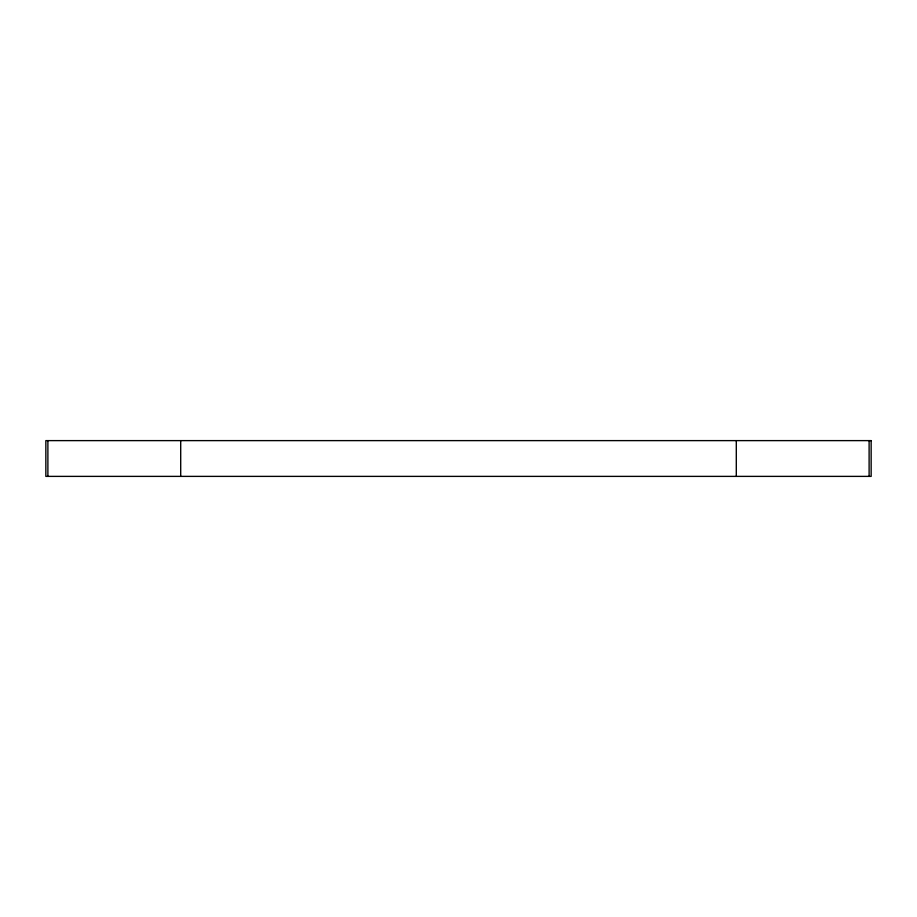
<?xml version="1.0" encoding="UTF-8"?>
<svg xmlns="http://www.w3.org/2000/svg" width="917" height="917" viewBox="0 0 917 917"><rect width="100%" height="100%" fill="white"/><g stroke="black" fill="none" stroke-linecap="round" stroke-linejoin="round"><path stroke-width="1.38" d="M869.11 440.618L869.11 476.382M736.294 440.618L736.294 476.382M180.706 440.618L180.706 476.382M47.89 440.618L47.89 476.382M871.15 440.618L45.85 440.618L45.85 476.382L871.15 476.382L871.15 440.618"/></g></svg>
